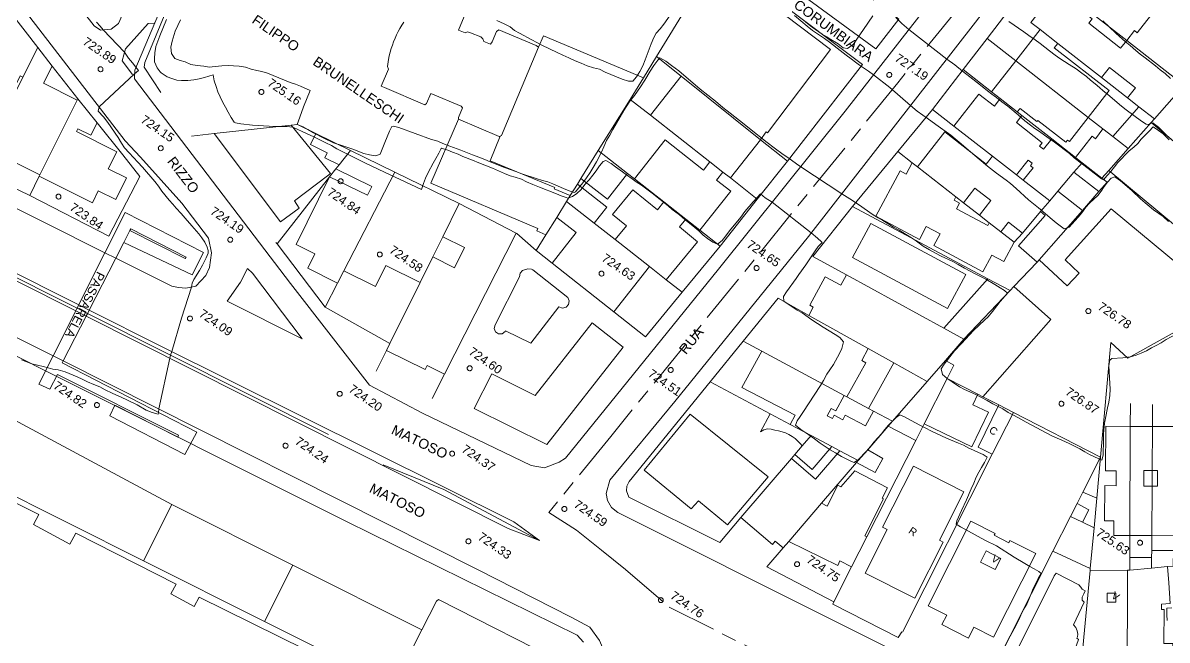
# Model space of a CAD drawing. Header units: metres. Extents: x 322294 to 7190115, y 7390841 to 10157759.
# Drawn here: x 322572.3 to 322803, y 7392928.3 to 7393052.7 of the extents above; entities that cross this region are included whole.
import ezdxf
from ezdxf.enums import TextEntityAlignment as Align

# ---------------------------------------------------------------- set-up
doc = ezdxf.new("R2010")
doc.units = ezdxf.units.M
doc.linetypes.add('T09', pattern=[17, 10, -2, 3, -2])
doc.layers.get('0').update_dxf_attribs({"lineweight": 18})
for name, color, linetype, lineweight in [('100_SIST_VIARIO_MEIO_FIO', 1, 'Continuous', 18), ('106_PRACAS_PARQUES_TOP', 7, 'Continuous', 18), ('108_SEP_FIS_CANT_CENT_ILHA', 7, 'Continuous', 18), ('118_PASSARELA', 9, 'Continuous', 18), ('120_PASSARELA_TOP', 7, 'Continuous', 18), ('144_P_DUPLA_ASF_TOP', 7, 'Continuous', 18), ('160_P_SIMP_ASF_TOP', 7, 'Continuous', 18), ('164_P_SIMP_CONC_TOP', 7, 'Continuous', 18), ('199_SEGMENTO_DE_VIA', 7, 'Continuous', 18), ('206_MURO_E_MURO_ARRIMO', 7, 'Continuous', 18), ('214_PROJ_BEIRAL_EDIF', 10, 'Continuous', 18), ('216_EDIF_NOTAVEL', 2, 'Continuous', 18), ('228_CONST_FUND_RUINA_E_TOP', 10, 'Continuous', 18), ('508_LM_SETOR_FISCAL', 136, 'T09', 18), ('600_CURVA_MESTRA', 14, 'Continuous', 18), ('604_CURVA_INTERM', 7, 'Continuous', 18), ('606_PTO_COTADO', 7, 'Continuous', 18), ('608_PTO_COTADO_INTERVIA', 1, 'Continuous', 18), ('626_SEGM_CURVA_INTERM', 7, 'Continuous', 18)]:
    doc.layers.add(name, color=color, linetype=linetype, lineweight=lineweight)
doc.styles.add('Style-Arial', font='arial.ttf', dxfattribs={"height": 1.75})

# ---------------------------------------------------------------- blocks, each defined once
blk = doc.blocks.new('SP09')
at = {"color": 0, "linetype": 'Continuous'}
blk.add_lwpolyline([(-0.03, -0.51), (-0.14, -0.49), (-0.24, -0.46), (-0.31, -0.42), (-0.35, -0.39), (-0.42, -0.31), (-0.47, -0.24), (-0.51, -0.15), (-0.52, -0.09), (-0.52, 0.03), (-0.51, 0.11), (-0.48, 0.2), (-0.44, 0.27), (-0.4, 0.33), (-0.32, 0.39), (-0.23, 0.44), (-0.15, 0.48), (-0.1, 0.48), (-0.03, 0.48), (0.08, 0.48), (0.19, 0.44), (0.27, 0.4), (0.35, 0.32), (0.41, 0.23), (0.46, 0.11), (0.48, 0.03), (0.48, -0.03), (0.47, -0.08), (0.44, -0.21), (0.38, -0.3), (0.31, -0.38), (0.23, -0.44), (0.1, -0.49), (0.02, -0.51)], close=True, dxfattribs=at)
blk = doc.blocks.new('SP10')
at = {"color": 0, "linetype": 'Continuous'}
blk.add_lwpolyline([(-0.03, -0.51), (-0.14, -0.49), (-0.24, -0.46), (-0.31, -0.42), (-0.35, -0.39), (-0.42, -0.31), (-0.47, -0.24), (-0.51, -0.15), (-0.52, -0.09), (-0.52, 0.03), (-0.51, 0.11), (-0.48, 0.2), (-0.44, 0.27), (-0.4, 0.33), (-0.32, 0.39), (-0.23, 0.44), (-0.15, 0.48), (-0.1, 0.48), (-0.03, 0.48), (0.08, 0.48), (0.19, 0.44), (0.27, 0.4), (0.35, 0.32), (0.41, 0.23), (0.46, 0.11), (0.48, 0.03), (0.48, -0.03), (0.47, -0.08), (0.44, -0.21), (0.38, -0.3), (0.31, -0.38), (0.23, -0.44), (0.1, -0.49), (0.02, -0.51)], close=True, dxfattribs=at)

msp = doc.modelspace()

# ---------------------------------------------------------------- linework, layer by layer
at = {"layer": '100_SIST_VIARIO_MEIO_FIO'}
for points in [[(322444.732, 7393137.429), (322488.683, 7393142.655), (322526.914, 7393147.014), (322528.862, 7393145.986), (322529.706, 7393144.799), (322540.859, 7393100.747), (322542.134, 7393097.223), (322543.729, 7393093.831), (322545.632, 7393090.601), (322551.916, 7393082.1), (322592.913, 7393028.948), (322595.951, 7393025.632), (322604.291, 7393016.401), (322609.68, 7393009.281), (322610.278, 7393006.357), (322609.874, 7393003.402), (322609.182, 7393001.766), (322607.138, 7392999.618), (322605.1, 7392999.222), (322603.614, 7392999.362), (322602.294, 7392999.604), (322590.992, 7393005.273)], [(322578.362, 7392985.6), (322527.036, 7393011.36), (322513.554, 7393018.096), (322488.185, 7393028.06), (322477.515, 7393032.42), (322465.707, 7393038.273), (322463.915, 7393038.865), (322460.759, 7393038.746), (322457.928, 7393037.471), (322456.908, 7393036.142), (322418.437, 7392959.415), (322416.972, 7392957.838), (322415.356, 7392958.084), (322352.06, 7392989.325), (322342.895, 7392992.17), (322340.116, 7392992.304), (322317.311, 7392989.373)], [(322663.962, 7392942.514), (322580.388, 7392984.58)]]:
    msp.add_lwpolyline(points, dxfattribs=at)
at = {"layer": '100_SIST_VIARIO_MEIO_FIO', "flags": 128}
for points in [[(322588.785, 7393006.381), (322528.303, 7393036.718), (322419.543, 7393091.369), (322418.1, 7393093.935), (322418.234, 7393096.119), (322428.36, 7393115.828), (322437.863, 7393133.696), (322440.388, 7393135.794), (322444.559, 7393137.398), (322444.732, 7393137.429)], [(322811.38, 7393128.897), (322738.093, 7393034.928), (322712.517, 7393003.065), (322681.643, 7392964.956), (322680.402, 7392964.113), (322677.421, 7392963.028), (322674.731, 7392963.442), (322652.853, 7392974.023), (322642.165, 7392979.666), (322626.231, 7393000.2), (322594.755, 7393041.406), (322594.814, 7393043.156), (322622.398, 7393108.418)], [(322812.69, 7393115.479), (322764.361, 7393052.88), (322730.68, 7393009.67), (322703.723, 7392976.409), (322690.615, 7392960.542), (322689.878, 7392957.84), (322690.121, 7392956.422), (322690.951, 7392954.988), (322692.216, 7392954.014), (322778.951, 7392910.579), (322788.282, 7392905.856), (322790.364, 7392905.726), (322894.191, 7392939.068)], [(322559.625, 7393086.752), (322586.633, 7393052.106), (322587.884, 7393051.285), (322590.086, 7393051.448), (322591.516, 7393052.627), (322601.081, 7393074.328)], [(322553.409, 7392779.142), (322606.394, 7392775.667), (322642.778, 7392772.991), (322644.985, 7392773.457), (322647.79, 7392774.97), (322649.267, 7392776.358), (322650.184, 7392777.888), (322651.06, 7392781.616), (322654.155, 7392825.307), (322655.253, 7392840.756), (322657.158, 7392852.452), (322659.966, 7392861.48), (322664.633, 7392872.759), (322681.896, 7392907.527), (322689.672, 7392923.238), (322689.731, 7392925.366), (322688.549, 7392928.171), (322686.578, 7392930.892), (322682.806, 7392932.866), (322663.962, 7392942.514)]]:
    msp.add_lwpolyline(points, dxfattribs=at)
at = {"layer": '108_SEP_FIS_CANT_CENT_ILHA'}
for points in [[(322583.518, 7392995.88), (322423.893, 7393076.079), (322387.474, 7393094.371)], [(322386.784, 7393093.338), (322390.916, 7393091.263), (322582.904, 7392994.656)], [(322387.034, 7393093.712), (322412, 7393081.15), (322583.178, 7392995.202)], [(322676.455, 7392948.324), (322671.225, 7392952.133), (322600.085, 7392987.556), (322585.634, 7392994.817)], [(322644.894, 7392963.585), (322657.131, 7392958.608), (322676.455, 7392948.324)]]:
    msp.add_lwpolyline(points, dxfattribs=at)
at = {"layer": '108_SEP_FIS_CANT_CENT_ILHA', "flags": 128}
for points in [[(322598.744, 7393052.636), (322597.521, 7393052.577), (322592.961, 7393047.513), (322592.297, 7393045.084), (322594.36, 7393042.295)], [(322585.009, 7392993.597), (322670.086, 7392950.787), (322676.455, 7392948.324)], [(322585.288, 7392994.142), (322633.897, 7392969.736)]]:
    msp.add_lwpolyline(points, dxfattribs=at)
msp.add_lwpolyline([(322617.583, 7393003.225), (322616.114, 7393000.415), (322613.477, 7392996.586), (322628.579, 7392989.004), (322618.577, 7393002.257)], close=True, dxfattribs=at)
at = {"layer": '118_PASSARELA'}
msp.add_lwpolyline([(322592.624, 7393008.457), (322590.992, 7393005.273), (322590.927, 7393005.145), (322585.634, 7392994.817), (322585.592, 7392994.735), (322585.288, 7392994.142), (322585.258, 7392994.083), (322585.032, 7392993.642), (322585.009, 7392993.597), (322580.388, 7392984.58), (322580.166, 7392984.146), (322607.34, 7392970.188), (322604.922, 7392965.712), (322589.812, 7392973.5), (322590.815, 7392975.646), (322603.474, 7392969.201), (322603.618, 7392969.563), (322579.208, 7392981.852), (322577.704, 7392978.872), (322575.497, 7392979.887), (322578.362, 7392985.6), (322582.904, 7392994.656), (322582.925, 7392994.698), (322583.149, 7392995.145), (322583.178, 7392995.202), (322583.471, 7392995.786), (322583.518, 7392995.88), (322588.722, 7393006.256), (322588.785, 7393006.381), (322592.857, 7393014.499), (322608.673, 7393006.449), (322606.425, 7393001.918)], close=True, dxfattribs=at)
at = {"layer": '118_PASSARELA', "flags": 128}
msp.add_lwpolyline([(322593.838, 7393010.827), (322594.011, 7393011.165), (322605.16, 7393005.492), (322604.964, 7393005.205)], close=True, dxfattribs=at)
msp.add_lwpolyline([(322593.838, 7393010.827), (322592.624, 7393008.457)], dxfattribs=at)
at = {"layer": '199_SEGMENTO_DE_VIA'}
for points in [[(322590.992, 7393005.273), (322588.785, 7393006.381)], [(322583.178, 7392995.202), (322585.288, 7392994.142)], [(322585.634, 7392994.817), (322583.518, 7392995.88)], [(322582.904, 7392994.656), (322585.009, 7392993.597)], [(322580.388, 7392984.58), (322578.362, 7392985.6)]]:
    msp.add_lwpolyline(points, dxfattribs=at)
at = {"layer": '206_MURO_E_MURO_ARRIMO'}
for p, q in [((322596.854, 7393044.761), (322602.416, 7393058.194)), ((322723.591, 7393057.874), (322741.529, 7393044.331)), ((322771.553, 7393055.888), (322766.686, 7393049.57)), ((322766.686, 7393049.57), (322761.857, 7393043.301)), ((322583.33, 7393037.378), (322578.165, 7393044.025)), ((322596.711, 7393043.817), (322596.854, 7393044.761)), ((322600.045, 7393038.699), (322596.711, 7393043.817)), ((322741.529, 7393044.331), (322729.664, 7393028.972)), ((322761.857, 7393043.301), (322755.672, 7393035.273)), ((322755.672, 7393035.273), (322748.693, 7393026.792)), ((322592.389, 7393026.115), (322587.222, 7393032.54)), ((322729.664, 7393028.972), (322726.406, 7393024.85)), ((322595.852, 7393021.777), (322592.389, 7393026.115)), ((322748.693, 7393026.792), (322739.577, 7393015.712)), ((322566.34, 7393021.474), (322573.628, 7393017.911)), ((322589.588, 7393009.721), (322595.852, 7393021.777)), ((322573.628, 7393017.911), (322589.588, 7393009.721)), ((322720.355, 7393017.192), (322712.869, 7393007.72)), ((322739.577, 7393015.712), (322731.564, 7393005.627)), ((322623.261, 7393008.453), (322623.5, 7393008.139)), ((322623.5, 7393008.139), (322633.21, 7392995.398)), ((322712.869, 7393007.72), (322705.203, 7392998.431)), ((322544.084, 7392999.019), (322576.573, 7392982.678)), ((322717.489, 7392988.538), (322710.825, 7392980.331)), ((322576.573, 7392982.678), (322637.626, 7392952.127)), ((322710.825, 7392980.331), (322694.509, 7392960.236)), ((322694.509, 7392960.236), (322694.031, 7392959.319)), ((322694.031, 7392959.319), (322693.982, 7392958.374)), ((322693.982, 7392958.374), (322694.421, 7392957.115)), ((322694.421, 7392957.115), (322712.769, 7392947.976)), ((322637.626, 7392952.127), (322684.04, 7392929.257)), ((322722.289, 7392943.031), (322735.8, 7392936.012)), ((322735.8, 7392936.012), (322735.586, 7392935.505)), ((322735.586, 7392935.505), (322748.758, 7392928.798)), ((322684.04, 7392929.257), (322685.297, 7392927.84)), ((322748.758, 7392928.798), (322749.465, 7392929.965))]:
    msp.add_line(p, q, dxfattribs=at)
at = {"layer": '206_MURO_E_MURO_ARRIMO', "flags": 128}
for points in [[(322772.451, 7393045.073), (322766.686, 7393049.57)], [(322761.857, 7393043.301), (322767.575, 7393038.823)], [(322794.991, 7393037.603), (322789.767, 7393041.679)], [(322698.785, 7393034.083), (322710.782, 7393024.689)], [(322755.672, 7393035.273), (322759.984, 7393031.909)], [(322773.699, 7393034.028), (322779.706, 7393029.324)], [(322631.356, 7393030.412), (322627.633, 7393032.233), (322626.335, 7393032.09)], [(322790.052, 7393031.342), (322787.08, 7393033.66)], [(322610.829, 7393030.386), (322606.228, 7393029.88)], [(322748.693, 7393026.792), (322751.59, 7393024.532)], [(322635.393, 7393023.301), (322634.116, 7393021.673)], [(322660.25, 7393016.279), (322647.256, 7393022.635)], [(322713.39, 7393022.647), (322714.914, 7393021.453)], [(322573.628, 7393017.911), (322575.564, 7393021.796)], [(322634.116, 7393021.673), (322623.5, 7393008.139)], [(322695.579, 7393021.258), (322694.175, 7393022.358)], [(322766.813, 7393001.139), (322739.577, 7393015.712)], [(322761.943, 7393016.455), (322765.142, 7393013.96)], [(322691.675, 7393009.024), (322687.44, 7393012.341)], [(322656.933, 7393009.597), (322654.916, 7393005.534)], [(322671.71, 7393010.331), (322671.851, 7393010.258), (322675.731, 7393006.804)], [(322712.869, 7393007.72), (322708.793, 7393010.911)], [(322772.15, 7393008.493), (322773.835, 7393010.352)], [(322691.424, 7392994.44), (322678.96, 7393004.26)], [(322738.325, 7393001.918), (322731.564, 7393005.627)], [(322772.095, 7392999.54), (322776.781, 7393004.477)], [(322809.283, 7392993.022), (322795.065, 7392985.103), (322791.666, 7392988.254), (322789.571, 7392965.169)], [(322645.564, 7392986.694), (322643.487, 7392982.509)], [(322654.782, 7392976.982), (322657.279, 7392981.903)], [(322722.954, 7392973.896), (322710.825, 7392980.331)], [(322738.404, 7392977.323), (322742.753, 7392974.991)], [(322765.857, 7392977.331), (322769.084, 7392975.679)], [(322771.993, 7392974.191), (322789.571, 7392965.169)], [(322795.563, 7392971.356), (322795.583, 7392975.989)], [(322800.028, 7392975.753), (322800.005, 7392971.333)], [(322742.437, 7392949.088), (322752.311, 7392968.542)], [(322727.91, 7392965.675), (322727.24, 7392964.891)], [(322749.623, 7392929.88), (322767.723, 7392965.732)], [(322799.959, 7392962.486), (322799.942, 7392959.317)], [(322786.002, 7392958.115), (322784.844, 7392955.826)], [(322788.249, 7392950.87), (322788.802, 7392956.852)], [(322717.042, 7392952.971), (322712.769, 7392947.976)], [(322795.452, 7392944.913), (322795.471, 7392949.364)], [(322799.89, 7392949.341), (322799.874, 7392946.325)], [(322725.571, 7392946.849), (322722.289, 7392943.031)], [(322779.961, 7392946.175), (322767.031, 7392920.62)], [(322735.8, 7392936.012), (322739.352, 7392943.011)], [(322787.453, 7392942.267), (322787.494, 7392942.711)]]:
    msp.add_lwpolyline(points, dxfattribs=at)
at = {"layer": '214_PROJ_BEIRAL_EDIF', "flags": 128}
for points in [[(322715.089, 7393064.38), (322718.968, 7393061.364), (322723.591, 7393057.874), (322722.719, 7393056.719), (322735.082, 7393047.385), (322722.373, 7393030.551), (322722.111, 7393030.749), (322721.011, 7393029.168), (322705.016, 7393041.969), (322700.036, 7393045.954), (322706.675, 7393056.776), (322709.122, 7393060.765), (322712.55, 7393066.354)], [(322782.54, 7393058.787), (322794.841, 7393049.191), (322796.378, 7393051.162), (322796.971, 7393050.709), (322799.612, 7393054.168), (322792.329, 7393059.73), (322793.048, 7393060.671), (322787.32, 7393065.046)], [(322748.894, 7393053.501), (322735.66, 7393063.736), (322730.707, 7393057.406), (322744.239, 7393047.499)], [(322554.702, 7393033.63), (322558.701, 7393041.628), (322567.052, 7393058.325), (322575.247, 7393047.779), (322572.245, 7393041.751), (322571.693, 7393042.026), (322564.387, 7393027.368), (322559.368, 7393029.87), (322557.369, 7393025.86), (322552.103, 7393028.434)], [(322794.991, 7393037.603), (322797.294, 7393035.807), (322800.409, 7393033.377), (322806.395, 7393040.178), (322803.545, 7393042.401), (322794.841, 7393049.191), (322793.613, 7393047.618), (322787.172, 7393052.643), (322787.854, 7393053.517), (322780.521, 7393059.238), (322775.504, 7393052.806), (322777.356, 7393051.361), (322780.92, 7393048.58), (322789.767, 7393041.679), (322791.352, 7393043.711), (322796.577, 7393039.636)], [(322777.356, 7393051.361), (322780.92, 7393048.58), (322780.227, 7393047.691), (322791.292, 7393039.059), (322787.08, 7393033.66), (322772.451, 7393045.073)], [(322697.377, 7393041.619), (322677.237, 7393050.125), (322676.227, 7393047.797), (322668.749, 7393030.028), (322668.497, 7393029.911), (322666.492, 7393024.873), (322679.503, 7393019.552), (322679.382, 7393019.265), (322682.637, 7393017.89), (322684.085, 7393020.215), (322684.787, 7393021.343), (322688.29, 7393026.966), (322694.71, 7393037.274)], [(322583.223, 7393037.162), (322575.705, 7393022.078), (322568.444, 7393025.697), (322566.34, 7393021.474), (322562.968, 7393023.122), (322572.245, 7393041.751), (322575.247, 7393047.779), (322578.165, 7393044.025), (322576.431, 7393040.547)], [(322697.377, 7393041.619), (322700.036, 7393045.954), (322705.016, 7393041.969), (322698.785, 7393034.083), (322694.71, 7393037.274)], [(322772.451, 7393045.073), (322787.08, 7393033.66), (322783.29, 7393028.802), (322782.918, 7393029.092), (322782.58, 7393028.659), (322776.924, 7393033.071), (322776.731, 7393032.824), (322773.33, 7393035.477), (322772.768, 7393034.757), (322769.319, 7393037.458), (322767.575, 7393038.823)], [(322808.478, 7393042.568), (322821.136, 7393032.033), (322819.477, 7393030.04), (322813.999, 7393034.599), (322814.321, 7393034.986), (322810.495, 7393038.17), (322805.702, 7393032.411), (322806.666, 7393031.61), (322810.554, 7393036.281), (322814.602, 7393032.912), (322812.823, 7393030.774), (322820.833, 7393024.108), (322816.39, 7393018.77), (322813.223, 7393021.405), (322809.467, 7393024.531), (322810.656, 7393025.96), (322809.316, 7393027.075), (322808.127, 7393025.646), (322799.745, 7393032.623), (322800.409, 7393033.377), (322806.395, 7393040.178), (322808.089, 7393042.102)], [(322575.564, 7393021.796), (322575.705, 7393022.078), (322583.223, 7393037.162), (322583.33, 7393037.378), (322587.222, 7393032.54), (322585.983, 7393030.056), (322583.337, 7393031.375), (322583.053, 7393030.804), (322591.187, 7393026.75), (322589.477, 7393023.321), (322593.142, 7393021.495), (322590.97, 7393017.138), (322587.473, 7393018.881), (322586.268, 7393016.461)], [(322785.827, 7393024.53), (322784.197, 7393022.603), (322780.943, 7393018.757), (322779.314, 7393016.83), (322773.983, 7393020.988), (322775.947, 7393023.506), (322775.424, 7393023.915), (322775.806, 7393024.405), (322774.951, 7393025.071), (322772.605, 7393022.064), (322767.747, 7393025.853), (322759.984, 7393031.909), (322765.034, 7393038.381), (322768.145, 7393035.954), (322769.319, 7393037.458), (322772.768, 7393034.757), (322773.699, 7393034.028), (322772.604, 7393032.624), (322777.806, 7393028.566), (322777.269, 7393027.877), (322778.082, 7393027.242), (322779.706, 7393029.324), (322784.515, 7393025.557)], [(322800.409, 7393033.377), (322797.294, 7393035.807), (322792.015, 7393029.81), (322795.13, 7393027.38), (322799.745, 7393032.623)], [(322626.335, 7393032.09), (322610.829, 7393030.386), (322624.195, 7393012.613), (322627.985, 7393015.351), (322626.996, 7393016.806), (322633.666, 7393021.893), (322634.295, 7393022.373)], [(322660.081, 7393033.298), (322668.273, 7393029.807), (322668.497, 7393029.911), (322666.492, 7393024.873), (322679.503, 7393019.552), (322679.382, 7393019.265), (322682.637, 7393017.89), (322681.888, 7393016.688), (322679.898, 7393013.493), (322677.719, 7393009.994), (322675.901, 7393010.762), (322676.114, 7393011.265), (322654.535, 7393020.379)], [(322804.707, 7393011.796), (322807.742, 7393015.443), (322813.564, 7393010.597), (322815.737, 7393013.134), (322810.185, 7393017.755), (322813.223, 7393021.405), (322809.467, 7393024.531), (322808.127, 7393025.646), (322799.745, 7393032.623), (322795.13, 7393027.38), (322791.262, 7393022.986)], [(322636.012, 7393024.09), (322638.305, 7393027.013), (322631.356, 7393030.412), (322630.269, 7393028.189), (322633.631, 7393026.545), (322633.122, 7393025.503)], [(322779.314, 7393016.83), (322773.983, 7393020.988), (322772.605, 7393022.064), (322767.747, 7393025.853), (322766.502, 7393024.258), (322758.147, 7393030.776), (322752.638, 7393023.715), (322760.408, 7393017.652), (322761.943, 7393016.455), (322764.23, 7393019.387), (322767.429, 7393016.892), (322765.142, 7393013.96), (322767.107, 7393012.427), (322769.472, 7393010.582), (322771.011, 7393012.555), (322773.835, 7393010.352), (322777.478, 7393014.659)], [(322784.515, 7393025.557), (322785.827, 7393024.53), (322789.849, 7393021.381), (322791.262, 7393022.986), (322795.13, 7393027.38), (322792.015, 7393029.81), (322790.052, 7393031.342), (322788.515, 7393029.372), (322787.878, 7393029.868)], [(322708.793, 7393010.911), (322705.938, 7393013.146), (322701.521, 7393016.606), (322695.579, 7393021.258), (322701.8, 7393029.131), (322709.49, 7393023.054), (322710.782, 7393024.689), (322713.39, 7393022.647), (322712.113, 7393021.031), (322714.991, 7393018.756)], [(322714.914, 7393021.453), (322721.011, 7393029.168), (322726.406, 7393024.85), (322720.355, 7393017.192)], [(322634.116, 7393021.673), (322627.339, 7393008.02), (322631.124, 7393006.142), (322629.684, 7393003.241), (322635.711, 7393000.248), (322637, 7393002.747), (322647.256, 7393022.635), (322638.305, 7393027.013), (322636.012, 7393024.09), (322635.393, 7393023.301), (322642.616, 7393019.715), (322641.741, 7393017.953)], [(322688.29, 7393026.966), (322694.175, 7393022.358), (322690.114, 7393017.171), (322684.787, 7393021.343)], [(322751.59, 7393024.532), (322752.638, 7393023.715), (322760.408, 7393017.652), (322760.034, 7393016.952), (322761.105, 7393016.379), (322760.498, 7393015.245), (322766.808, 7393011.868), (322767.107, 7393012.427), (322769.472, 7393010.582), (322772.15, 7393008.493), (322770.072, 7393004.609), (322767.65, 7393005.904), (322765.857, 7393002.554), (322755.95, 7393007.854), (322757.2, 7393010.19), (322754.428, 7393011.673), (322753.022, 7393009.046), (322744.256, 7393013.737), (322749.152, 7393022.887), (322750.363, 7393022.239)], [(322777.207, 7393004.926), (322785.9, 7393014.89), (322789.214, 7393018.69), (322790.867, 7393020.584), (322789.849, 7393021.381), (322791.262, 7393022.986), (322804.707, 7393011.796), (322810.478, 7393006.994), (322810.372, 7393006.871), (322808.779, 7393002.34), (322808.767, 7393001.986), (322805.891, 7393003.457), (322791.736, 7393015.235), (322782.434, 7393004.924), (322785.232, 7393002.229), (322782.801, 7392999.702)], [(322785.827, 7393024.53), (322789.849, 7393021.381), (322790.867, 7393020.584), (322789.214, 7393018.69), (322784.197, 7393022.603)], [(322687.44, 7393012.341), (322681.888, 7393016.688), (322682.637, 7393017.89), (322684.085, 7393020.215), (322689.987, 7393015.594)], [(322701.521, 7393016.606), (322705.938, 7393013.146), (322704.668, 7393011.607), (322708.318, 7393008.596), (322702, 7393000.939), (322698.598, 7393003.603), (322691.675, 7393009.024), (322693.951, 7393011.782), (322691.133, 7393014.107), (322695.242, 7393019.086), (322700.194, 7393014.999)], [(322777.478, 7393014.659), (322779.314, 7393016.83), (322780.943, 7393018.757), (322785.9, 7393014.89), (322777.207, 7393004.926), (322776.781, 7393004.477), (322773.042, 7393007.738), (322778.376, 7393013.89)], [(322657.279, 7392981.903), (322671.71, 7393010.331), (322660.25, 7393016.279), (322656.933, 7393009.597), (322661.305, 7393007.426), (322659.288, 7393003.363), (322654.916, 7393005.534), (322652.347, 7393000.359), (322646.233, 7392988.042), (322645.564, 7392986.694), (322653.359, 7392982.825), (322653.767, 7392983.647)], [(322678.96, 7393004.26), (322675.731, 7393006.804), (322677.719, 7393009.994), (322679.898, 7393013.493), (322683.798, 7393010.439)], [(322762.381, 7393002.008), (322758.707, 7392995.141), (322739.558, 7393005.387), (322743.232, 7393012.253)], [(322635.711, 7393000.248), (322637, 7393002.747), (322643.378, 7392999.582), (322645.46, 7393003.777), (322652.347, 7393000.359), (322646.233, 7392988.042), (322633.21, 7392995.398)], [(322675.08, 7393002.933), (322674.842, 7393003.042), (322674.105, 7393003.142), (322673.395, 7393002.919), (322673.027, 7393002.782), (322672.519, 7393002.246), (322672.4, 7393001.518), (322667.492, 7392991.817), (322667.305, 7392991.104), (322667.57, 7392990.415), (322668.186, 7392990.009), (322668.923, 7392990.039), (322669.505, 7392990.492), (322669.584, 7392990.627), (322674.67, 7392988.17), (322680.361, 7392995.437), (322681.066, 7392995.209), (322681.783, 7392995.391), (322682.294, 7392995.926), (322682.443, 7392996.65), (322682.153, 7392997.381)], [(322705.203, 7392998.431), (322702, 7393000.939), (322698.598, 7393003.603), (322691.424, 7392994.44), (322697.779, 7392989.434)], [(322738.325, 7393001.918), (322757.942, 7392991.158), (322762.01, 7392988.926), (322758.295, 7392984.663), (322754.612, 7392980.435), (322747.88, 7392984.188), (322742.731, 7392987.058), (322730.728, 7392993.75), (322731.613, 7392995.404), (322730.923, 7392995.773), (322734.004, 7393001.53), (322737.202, 7392999.819)], [(322762.01, 7392988.926), (322771.323, 7392998.726), (322766.813, 7393001.139), (322757.942, 7392991.158)], [(322758.644, 7392981.02), (322764.849, 7392977.846), (322765.857, 7392977.331), (322779.57, 7392992.88), (322772.095, 7392999.54), (322771.323, 7392998.726), (322762.01, 7392988.926), (322758.295, 7392984.663), (322760, 7392983.69)], [(322721.291, 7392986.499), (322737.865, 7392977.612), (322738.404, 7392977.323), (322742.241, 7392984.207), (322741.403, 7392984.674), (322742.731, 7392987.058), (322730.728, 7392993.75), (322724.527, 7392997.207), (322717.489, 7392988.538)], [(322687.032, 7392992.214), (322675.574, 7392977.583), (322666.837, 7392981.954), (322663.277, 7392974.963), (322677.892, 7392967.69), (322693.271, 7392987.329)], [(322747.603, 7392972.39), (322743.793, 7392974.434), (322742.187, 7392971.439), (322738.095, 7392973.634), (322737.601, 7392972.714), (322735.875, 7392973.639), (322735.502, 7392972.944), (322734.437, 7392973.515), (322735.232, 7392974.997), (322736.188, 7392974.484), (322737.865, 7392977.612), (322721.291, 7392986.499), (322717.222, 7392979.201), (322728.009, 7392973.634), (322726.976, 7392971.762), (322731.2, 7392969.52), (322735.402, 7392967.291), (322736.977, 7392966.455), (322740.719, 7392964.469), (322742.607, 7392966.641), (322746.735, 7392971.39)], [(322743.793, 7392974.434), (322747.603, 7392972.39), (322754.612, 7392980.435), (322747.88, 7392984.188), (322742.753, 7392974.991)], [(322758.644, 7392981.02), (322754.006, 7392971.881), (322752.311, 7392968.542), (322746.735, 7392971.39), (322747.603, 7392972.39), (322754.612, 7392980.435), (322758.295, 7392984.663), (322760, 7392983.69)], [(322754.006, 7392971.881), (322758.644, 7392981.02), (322764.849, 7392977.846), (322763.822, 7392975.714), (322766.944, 7392974.205), (322763.6, 7392967.258)], [(322706.813, 7392973.839), (322722.546, 7392961.159), (322714.364, 7392951.537), (322708.492, 7392956.374), (322707.024, 7392954.722), (322697.566, 7392962.52)], [(322729.394, 7392967.409), (322731.2, 7392969.52), (322726.976, 7392971.762), (322722.954, 7392973.896), (322721.023, 7392970.24), (322721.653, 7392970.641), (322722.373, 7392970.842), (322723.12, 7392970.826), (322723.862, 7392970.577), (322724.603, 7392970.463), (322725.33, 7392970.28), (322726.036, 7392970.029), (322726.715, 7392969.712), (322727.361, 7392969.332), (322727.969, 7392968.892), (322728.531, 7392968.397), (322729.044, 7392967.851)], [(322735.402, 7392967.291), (322731.2, 7392969.52), (322729.394, 7392967.409), (322727.91, 7392965.675), (322731.437, 7392962.657)], [(322795.563, 7392971.356), (322795.471, 7392949.364), (322792.212, 7392949.381), (322792.228, 7392952.312), (322790.364, 7392952.322), (322790.401, 7392959.413), (322792.728, 7392959.401), (322792.743, 7392962.378), (322790.564, 7392962.389), (322790.611, 7392971.382)], [(322795.563, 7392971.356), (322795.471, 7392949.364), (322799.89, 7392949.341), (322799.942, 7392959.317), (322798.297, 7392959.319), (322798.301, 7392962.488), (322799.959, 7392962.486), (322800.005, 7392971.333)], [(322804.242, 7392949.319), (322804.269, 7392971.311), (322800.005, 7392971.333), (322799.959, 7392962.486), (322801.077, 7392962.485), (322801.073, 7392959.316), (322799.942, 7392959.317), (322799.89, 7392949.341)], [(322717.042, 7392952.971), (322727.24, 7392964.891), (322732.091, 7392960.74), (322736.977, 7392966.455), (322740.719, 7392964.469), (322740.359, 7392964.05), (322733.319, 7392955.861), (322726.689, 7392948.15), (322725.571, 7392946.849), (322723.976, 7392948.213), (322723.396, 7392947.535)], [(322742.607, 7392966.641), (322740.719, 7392964.469), (322740.359, 7392964.05), (322744.134, 7392962.063), (322745.686, 7392964.87)], [(322789.571, 7392965.169), (322788.802, 7392956.852), (322786.002, 7392958.115)], [(322742.437, 7392949.088), (322739.352, 7392943.011), (322736.984, 7392944.22), (322736.572, 7392943.275), (322726.689, 7392948.15), (322733.319, 7392955.861), (322734.444, 7392955.287), (322736.587, 7392959.489), (322737.183, 7392959.185), (322739.991, 7392962.374), (322746.625, 7392958.99), (322745.558, 7392956.898), (322745.809, 7392956.77), (322742.003, 7392949.309)], [(322784.844, 7392955.826), (322787.167, 7392954.554), (322785.924, 7392952.022), (322783.522, 7392953.213)], [(322776.486, 7392945.716), (322771.3, 7392948.334), (322771.081, 7392947.9), (322768.124, 7392949.393), (322768.325, 7392949.791), (322763.402, 7392952.276), (322754.782, 7392935.201), (322758.553, 7392933.297), (322757.586, 7392931.383), (322762.929, 7392928.686), (322764.031, 7392930.869), (322767.984, 7392928.874)], [(322788.249, 7392950.87), (322785.924, 7392952.022), (322783.522, 7392953.213), (322779.961, 7392946.175), (322787.494, 7392942.711)], [(322799.867, 7392944.89), (322799.874, 7392946.325), (322804.239, 7392946.302), (322804.235, 7392943.197), (322803.073, 7392943.09), (322799.856, 7392942.795)], [(322769.485, 7392944.74), (322768.342, 7392942.476), (322765.386, 7392943.968), (322766.529, 7392946.233)], [(322799.856, 7392942.795), (322795.442, 7392942.39), (322795.452, 7392944.913), (322799.867, 7392944.89)], [(322785.209, 7392939.392), (322785.602, 7392938.971), (322785.842, 7392938.522), (322786.461, 7392938.209), (322786.205, 7392937.578), (322785.871, 7392936.918), (322785.833, 7392936.35), (322786.288, 7392935.933), (322784.088, 7392931.368), (322784.545, 7392930.811), (322784.828, 7392930.142), (322784.956, 7392929.458), (322784.896, 7392928.933), (322784.807, 7392928.674), (322785.148, 7392928.374), (322781.943, 7392919.384), (322781.386, 7392919.461), (322774.11, 7392923.142), (322774.148, 7392923.706), (322772.191, 7392924.696), (322772.28, 7392925.278), (322780.207, 7392941.205), (322780.581, 7392941.738)], [(322785.752, 7392923.878), (322786.704, 7392923.756), (322786.857, 7392918.819), (322794.915, 7392918.779), (322794.995, 7392942.358), (322787.453, 7392942.267)], [(322794.887, 7392910.678), (322802.276, 7392912.321), (322802.298, 7392918.812), (322803.254, 7392918.809), (322803.27, 7392923.57), (322804.413, 7392923.566), (322804.138, 7392927.574), (322802.336, 7392927.58), (322802.359, 7392934.409), (322801.854, 7392934.411), (322801.858, 7392935.502), (322803.584, 7392935.64), (322803.3, 7392939.789), (322803.073, 7392943.09), (322799.856, 7392942.795), (322795.442, 7392942.39), (322794.995, 7392942.358), (322794.915, 7392918.779)], [(322792.665, 7392937.754), (322792.659, 7392935.938), (322790.903, 7392935.944), (322790.909, 7392937.76)]]:
    msp.add_lwpolyline(points, close=True, dxfattribs=at)
msp.add_lwpolyline([(322661.228, 7393054.01), (322660.075, 7393051.279), (322661.431, 7393050.698), (322661.897, 7393050.942), (322662.542, 7393050.748), (322664.591, 7393049.882), (322665.026, 7393049.494), (322665.197, 7393048.997), (322666.562, 7393048.42), (322666.92, 7393048.933), (322667.785, 7393050.982), (322668.217, 7393051.31), (322675.729, 7393048.138), (322676.227, 7393047.797), (322668.749, 7393030.028), (322668.497, 7393029.911), (322668.273, 7393029.807), (322660.081, 7393033.298), (322660.105, 7393033.641), (322660.928, 7393035.59), (322660.648, 7393035.926), (322654.538, 7393038.506), (322653.648, 7393036.436), (322653.341, 7393036.201), (322645.15, 7393039.661), (322644.519, 7393039.97), (322645.961, 7393043.384), (322645.773, 7393043.907), (322646.006, 7393045.371), (322646.15, 7393046.098), (322646.326, 7393046.818), (322646.53, 7393047.531), (322646.76, 7393048.235), (322647.016, 7393048.931), (322647.299, 7393049.616), (322647.608, 7393050.29), (322647.941, 7393050.952), (322648.3, 7393051.6), (322648.683, 7393052.235), (322649.09, 7393052.855)], dxfattribs=at)
at = {"layer": '216_EDIF_NOTAVEL', "flags": 128}
for points in [[(322596.6, 7392944.264), (322565.49, 7392959.864), (322564.908, 7392960.227), (322559.543, 7392976.447), (322540.658, 7392986.656), (322540.253, 7392987.232), (322539.349, 7392989.334), (322602.294, 7392955.618)], [(322602.294, 7392955.618), (322626.701, 7392943.379), (322621.007, 7392932.025), (322596.6, 7392944.264)], [(322652.73, 7392930.327), (322646.975, 7392919.033), (322646.325, 7392919.329), (322621.007, 7392932.025), (322626.701, 7392943.379)]]:
    msp.add_lwpolyline(points, close=True, dxfattribs=at)
for points in [[(322645.271, 7392918.469), (322607.83, 7392936.927), (322606.811, 7392935.042), (322602.112, 7392937.583), (322603.164, 7392939.528), (322582.912, 7392949.856), (322581.707, 7392947.628), (322574.401, 7392951.577), (322575.491, 7392953.594), (322553.418, 7392964.618)], [(322565.49, 7392959.864), (322596.6, 7392944.264), (322621.007, 7392932.025), (322646.325, 7392919.329), (322646.975, 7392919.033), (322652.73, 7392930.327)]]:
    msp.add_lwpolyline(points, dxfattribs=at)
at = {"layer": '216_EDIF_NOTAVEL'}
msp.add_lwpolyline([(322652.73, 7392930.327), (322655.671, 7392936.1), (322656.096, 7392936.481), (322683.04, 7392922.752)], dxfattribs=at)
at = {"layer": '228_CONST_FUND_RUINA_E_TOP', "flags": 128}
for points in [[(322771.993, 7392974.191), (322769.084, 7392975.679), (322764.877, 7392967.157), (322767.723, 7392965.732)], [(322762.011, 7392958.166), (322751.821, 7392963.311), (322745.616, 7392951.02), (322746.562, 7392950.542), (322742.114, 7392941.732), (322752.105, 7392936.688), (322757.824, 7392948.018), (322757.078, 7392948.395)]]:
    msp.add_lwpolyline(points, close=True, dxfattribs=at)
at = {"layer": '508_LM_SETOR_FISCAL'}
msp.add_lwpolyline([(322902.82, 7393239.404), (322874.714, 7393203.617), (322872.195, 7393200.319), (322853.993, 7393176.486), (322814.458, 7393124.718), (322811.767, 7393121.196), (322760.91, 7393055.706), (322748.702, 7393040.665), (322690.786, 7392969.313), (322678.289, 7392953.981), (322683.908, 7392950.407), (322688.948, 7392946.396), (322693.793, 7392942.511), (322702.547, 7392934.916), (322774.345, 7392899.02), (322829.064, 7392871.525), (322865.654, 7392853.004)], dxfattribs=at)
at = {"layer": '600_CURVA_MESTRA'}
for points, elevation in [([(322601.189, 7393053.429), (322599.845, 7393050.133), (322599.094, 7393047.976), (322598.862, 7393046.694), (322598.789, 7393045.525), (322598.798, 7393044.84), (322599.313, 7393043.639), (322599.936, 7393042.837), (322600.148, 7393042.629), (322601.341, 7393041.869), (322602.269, 7393041.478), (322603.276, 7393041.196), (322604.276, 7393041.085), (322605.535, 7393041.087), (322606.762, 7393041.214), (322607.781, 7393041.431), (322608.913, 7393041.739), (322610.632, 7393042.235), (322610.85, 7393041.058), (322611.202, 7393039.902), (322611.583, 7393038.787), (322612.018, 7393037.818), (322612.592, 7393036.66), (322613.083, 7393035.724), (322613.684, 7393034.724), (322614.269, 7393033.637), (322614.854, 7393032.695), (322615.16, 7393032.545), (322616.229, 7393032.341), (322618.55, 7393032.099), (322621.897, 7393031.891), (322622.928, 7393031.844), (322625.578, 7393031.83), (322626.593, 7393031.681), (322627.56, 7393031.313), (322628.726, 7393030.742), (322630.92, 7393029.755), (322633.336, 7393028.56), (322634.463, 7393027.968), (322635.56, 7393027.347), (322637.6, 7393026.301), (322638.646, 7393025.801), (322641.044, 7393024.563), (322644.003, 7393023.173), (322652.606, 7393019.126), (322653.038, 7393020.307), (322653.468, 7393021.414), (322654.01, 7393022.531), (322655.02, 7393024.445), (322655.497, 7393025.382), (322656.101, 7393026.423), (322656.627, 7393027.376), (322656.681, 7393027.434), (322657.941, 7393027.036), (322658.918, 7393026.643), (322660.016, 7393026.243), (322660.972, 7393025.794), (322662.936, 7393025.035), (322664.172, 7393024.521), (322665.725, 7393023.905), (322666.936, 7393023.403), (322669.38, 7393022.352), (322670.532, 7393021.898), (322671.533, 7393021.598), (322672.769, 7393021.186), (322673.813, 7393020.678), (322675.068, 7393020.112), (322676.402, 7393019.57), (322679.873, 7393018.238), (322680.795, 7393017.839), (322681.831, 7393017.485), (322682.142, 7393017.399), (322683.114, 7393017.706), (322683.982, 7393018.347), (322684.85, 7393019.123), (322685.583, 7393020.131), (322686.427, 7393021.086), (322687.216, 7393022.026), (322687.853, 7393022.906), (322688.523, 7393023.879), (322689.263, 7393024.752), (322689.836, 7393024.965), (322690.893, 7393024.382), (322691.789, 7393023.688), (322693.177, 7393022.678), (322693.982, 7393022.066), (322695.102, 7393021.288), (322695.912, 7393020.697), (322697.02, 7393020.018), (322698.047, 7393019.21), (322699.156, 7393018.389), (322702.358, 7393015.829), (322703.174, 7393015.115), (322704.637, 7393013.986), (322705.735, 7393013.106), (322706.76, 7393012.237), (322707.742, 7393011.45), (322708.533, 7393010.774), (322709.44, 7393009.945), (322710.33, 7393009.248), (322711.392, 7393008.521), (322712.334, 7393008.112), (322713.269, 7393008.823), (322713.997, 7393009.762), (322714.764, 7393010.799), (322717.001, 7393013.541), (322717.826, 7393014.663), (322719.548, 7393016.61), (322720.302, 7393017.52), (322720.983, 7393018.26), (322721.928, 7393017.469), (322723.362, 7393016.576), (322731.218, 7393010.361), (322732.468, 7393009.317), (322733.304, 7393008.564), (322733.4, 7393008.452), (322732.646, 7393007.601), (322731.995, 7393006.756), (322730.154, 7393003.953), (322728.747, 7393002.012), (322728.192, 7393001.148), (322726.263, 7392998.472), (322725.663, 7392997.517), (322725.67, 7392996.633), (322726.139, 7392996.301), (322728.404, 7392994.815), (322729.397, 7392994.238), (322731.357, 7392992.865), (322733.632, 7392991.347), (322736.065, 7392989.869), (322736.985, 7392989.263), (322737.705, 7392988.406), (322737.384, 7392987.032), (322736.893, 7392986.059), (322735.683, 7392983.831), (322734.949, 7392982.783), (322734.375, 7392981.91), (322733.679, 7392980.629), (322733.071, 7392979.61), (322729.543, 7392974.187), (322728.972, 7392973.347), (322728.371, 7392972.5), (322728.081, 7392971.621), (322729.099, 7392970.718), (322730.726, 7392969.641), (322731.913, 7392968.822), (322733.055, 7392967.995), (322735.061, 7392966.657), (322736.121, 7392966.002), (322737.307, 7392965.306), (322738.375, 7392964.768), (322739.317, 7392964.255), (322739.908, 7392964.044), (322740.747, 7392964.672), (322742.34, 7392966.379), (322743.157, 7392967.317), (322743.947, 7392968.271), (322745.372, 7392969.86), (322746.067, 7392970.747), (322746.809, 7392971.626), (322748.372, 7392973.12), (322749.095, 7392973.703), (322750.047, 7392973.28), (322752.144, 7392972.12), (322753.273, 7392971.551), (322754.213, 7392971.035), (322755.472, 7392970.384), (322756.512, 7392969.922), (322758.479, 7392968.962), (322760.913, 7392967.999), (322761.903, 7392967.561), (322762.992, 7392966.966), (322763.923, 7392966.541), (322764.961, 7392966.106), (322765.861, 7392965.666), (322766.714, 7392965.122), (322766.186, 7392964.082), (322765.554, 7392963.096), (322764.992, 7392962.106), (322764.493, 7392961.118), (322763.983, 7392959.923), (322763.444, 7392958.793), (322762.523, 7392956.571), (322761.513, 7392954.394), (322760.588, 7392952.299), (322760.457, 7392951.636), (322761.307, 7392951.08), (322763.65, 7392949.846), (322764.782, 7392949.203), (322766.351, 7392948.353), (322768.549, 7392947.244), (322772.159, 7392945), (322774.318, 7392943.739), (322775.288, 7392943.125), (322776.153, 7392942.611), (322777.106, 7392942.091), (322777.619, 7392941.708), (322776.972, 7392940.661), (322775.943, 7392938.656), (322775.49, 7392937.48), (322775.13, 7392936.419), (322774.673, 7392935.515), (322774.035, 7392934.427), (322773.48, 7392933.3), (322773.08, 7392932.372), (322772.175, 7392930.552), (322770.964, 7392928.329), (322770.429, 7392927.168)], 725), ([(322803.667, 7393041.524), (322802.572, 7393042.49), (322801.605, 7393043.285), (322800.658, 7393044.09), (322798.585, 7393045.667), (322797.567, 7393046.416), (322796.687, 7393047.12), (322795.506, 7393048.158), (322794.559, 7393048.955), (322793.394, 7393050.003), (322792.628, 7393050.656), (322790.045, 7393053.142)], 730)]:
    msp.add_lwpolyline(points, dxfattribs=dict(at, elevation=elevation))
at = {"layer": '604_CURVA_INTERM', "flags": 128}
for points, elevation in [([(322571.953, 7392984.772), (322574.089, 7392983.997), (322576.321, 7392983.432), (322577.33, 7392983.153), (322578.328, 7392982.908), (322579.372, 7392982.778), (322580.784, 7392982.372), (322583.235, 7392981.35), (322584.24, 7392980.88), (322585.28, 7392980.331), (322586.588, 7392979.775), (322587.802, 7392979.302), (322588.86, 7392978.721), (322590.271, 7392978.042), (322592.209, 7392977.192), (322593.234, 7392976.713), (322595.286, 7392975.682), (322597.147, 7392974.658), (322598.334, 7392974.126), (322599.51, 7392973.856), (322599.595, 7392974.107), (322599.68, 7392974.87), (322601.878, 7392985.109), (322602.058, 7392985.723), (322602.275, 7392986.466), (322604.235, 7392993.204), (322606.271, 7392999.449), (322606.414, 7393000.243), (322606.725, 7393000.951), (322607.841, 7393002.774), (322608.45, 7393003.848), (322609.209, 7393005.342), (322609.632, 7393006.312), (322609.637, 7393006.805), (322609.415, 7393007.465), (322608.964, 7393008.487), (322608.358, 7393009.376), (322607.721, 7393010.164), (322606.314, 7393011.782), (322604.995, 7393013.359), (322604.148, 7393014.267), (322603.194, 7393015.382), (322602.463, 7393016.182), (322601.759, 7393016.989), (322600.298, 7393018.772), (322599.614, 7393019.784), (322598.856, 7393020.734), (322596.375, 7393023.65), (322595.418, 7393024.625), (322593.703, 7393026.507), (322592.744, 7393027.518), (322592.177, 7393028.484), (322591.465, 7393029.583), (322589.378, 7393032.638), (322588.488, 7393033.748), (322587.41, 7393034.93), (322587.64, 7393035.784), (322594.768, 7393042.421), (322595.572, 7393043.119), (322595.034, 7393043.783), (322594.345, 7393044.683), (322593.581, 7393045.582), (322592.762, 7393046.787), (322588.459, 7393051.327), (322587.815, 7393052.067), (322587.125, 7393052.85)], 724), ([(322804.814, 7392989.984), (322802.785, 7392988.849), (322801.797, 7392988.185), (322800.763, 7392987.692), (322799.847, 7392987.202), (322798.831, 7392986.624), (322797.765, 7392986.104), (322796.75, 7392985.751), (322795.594, 7392985.372), (322794.063, 7392985.16), (322791.829, 7392985.064), (322791.418, 7392984.73), (322791.228, 7392983.63), (322791.269, 7392982.447), (322791.377, 7392981.131), (322791.471, 7392978.842), (322791.432, 7392977.562), (322791.255, 7392976.214), (322790.994, 7392975.105), (322790.556, 7392973.041), (322790.361, 7392971.979), (322790.185, 7392969.854), (322790.137, 7392968.664), (322790.083, 7392965.544), (322789.844, 7392964.557), (322788.315, 7392965.205), (322787.367, 7392965.66), (322786.408, 7392966.235), (322785.353, 7392966.843), (322783.353, 7392967.818), (322782.336, 7392968.291), (322779.717, 7392969.427), (322774.575, 7392972.223), (322772.989, 7392973.058), (322771.856, 7392973.703), (322770.916, 7392974.184), (322769.854, 7392974.875), (322767.828, 7392975.913), (322766.674, 7392976.578), (322765.422, 7392977.256), (322764.401, 7392977.769), (322762.123, 7392978.8), (322761.151, 7392979.332), (322759.624, 7392980.34), (322758.662, 7392981.009), (322757.672, 7392981.817), (322757.414, 7392982.962), (322758.044, 7392983.893), (322760.142, 7392986.605), (322761.553, 7392988.078), (322763.941, 7392990.718), (322766.153, 7392992.772), (322766.923, 7392993.419), (322767.807, 7392994.513), (322769.299, 7392996.517), (322770.771, 7392998.231), (322770.199, 7392998.74), (322769.327, 7392999.323), (322768.274, 7392999.974), (322766.438, 7393001.039), (322765.507, 7393001.508), (322764.384, 7393002.047), (322762.128, 7393003.29), (322760.85, 7393004.033), (322759.77, 7393004.584), (322757.431, 7393005.694), (322756.284, 7393006.277), (322755.056, 7393006.937), (322753.797, 7393007.708), (322752.422, 7393008.685), (322751.41, 7393009.371), (322749.724, 7393010.476), (322748.966, 7393010.919), (322747.795, 7393011.504), (322746.881, 7393012.115), (322745.691, 7393012.873), (322744.752, 7393013.384), (322743.737, 7393014.004), (322741.897, 7393015.314), (322740.933, 7393015.963), (322738.99, 7393017.223), (322737.389, 7393018.278), (322729.095, 7393023.718), (322728.257, 7393024.333), (322726.499, 7393025.595), (322725.559, 7393026.209), (322723.747, 7393027.514), (322722.37, 7393028.573), (322718.8, 7393031.415), (322717.672, 7393032.265), (322714.848, 7393034.514), (322713.42, 7393035.676), (322711.95, 7393036.911), (322708.809, 7393039.379), (322704.509, 7393043.084), (322703.033, 7393044.123), (322701.886, 7393044.996), (322700.707, 7393045.655), (322700.28, 7393045.177), (322699.498, 7393044.106), (322698.774, 7393043.011), (322697.676, 7393041.185), (322696.798, 7393039.834), (322695.555, 7393038.107), (322694.654, 7393036.935), (322693.443, 7393035.066), (322691.232, 7393031.236), (322690.584, 7393030.074), (322689.947, 7393028.977), (322689.417, 7393027.716), (322688.932, 7393026.67), (322687.902, 7393024.681), (322687.268, 7393023.563), (322686.655, 7393022.552), (322685.933, 7393021.493), (322685.162, 7393020.479), (322683.686, 7393018.675), (322683.412, 7393018.546), (322682.409, 7393018.86), (322681.302, 7393019.316), (322679.107, 7393020.29), (322678.138, 7393020.66), (322677.067, 7393020.929), (322675.743, 7393021.312), (322672.869, 7393022.274), (322671.661, 7393022.738), (322669.342, 7393023.585), (322666.507, 7393024.722), (322665.381, 7393025.201), (322664.2, 7393025.643), (322662.897, 7393026.107), (322660.578, 7393027.044), (322658.324, 7393027.859), (322656.937, 7393028.433), (322655.898, 7393028.839), (322654.662, 7393029.234), (322648.053, 7393031.625), (322646.989, 7393031.904), (322646.649, 7393031.817), (322646.157, 7393030.901), (322645.219, 7393028.619), (322644.844, 7393027.59), (322644.276, 7393026.272), (322643.412, 7393025.908), (322642.129, 7393026.104), (322641.025, 7393026.399), (322638.795, 7393027.276), (322636.559, 7393028.017), (322634.924, 7393028.54), (322632.91, 7393029.456), (322630.86, 7393030.535), (322629.7, 7393031.218), (322628.771, 7393031.735), (322627.597, 7393032.198), (322628.08, 7393033.724), (322628.834, 7393035.777), (322630.202, 7393039.119), (322628.272, 7393039.952), (322627.214, 7393040.352), (322626.128, 7393040.676), (322622.723, 7393042.131), (322621.606, 7393042.566), (322620.454, 7393042.905), (322619.403, 7393043.141), (322618.313, 7393043.415), (322617.131, 7393043.771), (322615.878, 7393044), (322614.716, 7393044.084), (322613.638, 7393044.131), (322612.366, 7393044.085), (322611.011, 7393043.907), (322609.841, 7393043.8), (322608.719, 7393043.982), (322607.406, 7393044.101), (322606.131, 7393044.353), (322604.993, 7393044.857), (322603.946, 7393045.161), (322602.931, 7393045.562), (322602.26, 7393046.544), (322602.119, 7393047.794), (322602.38, 7393049.021), (322602.991, 7393051.055), (322604.044, 7393053.368)], 726), ([(322702.772, 7393054.264), (322701.496, 7393052.449), (322700.739, 7393051.5), (322699.924, 7393050.639), (322699.453, 7393049.746), (322698.949, 7393048.473), (322698.147, 7393046.355), (322697.716, 7393045.289), (322697.262, 7393044.037), (322696.652, 7393042.928), (322695.997, 7393041.833), (322695.257, 7393040.988), (322694.389, 7393040.977), (322693.096, 7393041.404), (322689.677, 7393042.796), (322688.552, 7393043.357), (322687.313, 7393043.658), (322686.073, 7393044.082), (322684.824, 7393044.582), (322683.616, 7393045.097), (322682.369, 7393045.652), (322681.152, 7393046.222), (322679.962, 7393046.745), (322676.888, 7393048.206), (322674.913, 7393049.296), (322672.398, 7393050.616), (322671.385, 7393051.184), (322670.525, 7393051.929), (322669.288, 7393052.56), (322667.848, 7393053.202)], 727), ([(322803.249, 7393012.678), (322802.176, 7393013.652), (322800.209, 7393015.032), (322799.369, 7393015.755), (322798.568, 7393016.413), (322797.638, 7393017.213), (322795.949, 7393018.836), (322793.598, 7393020.848), (322792.455, 7393021.66), (322791.673, 7393021.425), (322790.95, 7393020.6), (322790.312, 7393019.711), (322789.718, 7393018.794), (322789.038, 7393017.944), (322788.234, 7393017.153), (322787.357, 7393016.366), (322786.623, 7393015.537), (322785.775, 7393014.417), (322785.053, 7393013.556), (322783.246, 7393011.56), (322782.24, 7393011.186), (322780.645, 7393012.4), (322779.796, 7393013.085), (322777.071, 7393015.403), (322775.032, 7393017.06), (322772.541, 7393019.359), (322771.4, 7393020.314), (322770.528, 7393020.99), (322768.593, 7393022.427), (322766.795, 7393023.836), (322763.777, 7393026.297), (322761.463, 7393028.33), (322760.269, 7393029.334), (322759.341, 7393030.074), (322756.347, 7393032.212), (322754.612, 7393033.484), (322753.695, 7393034.134), (322752.556, 7393034.906), (322751.226, 7393036.03), (322747.082, 7393039.696), (322743.793, 7393042.249), (322742.791, 7393042.965), (322741.944, 7393043.551), (322740.962, 7393044.201), (322740.134, 7393044.793), (322739.252, 7393045.451), (322738.275, 7393046.221), (322737.076, 7393047.138), (322734.877, 7393048.861), (322733.878, 7393049.596), (322732.711, 7393050.383), (322731.481, 7393051.179), (322730.375, 7393052.032), (322727.867, 7393054.199)], 727), ([(322734.816, 7393049.599), (322734.347, 7393049.888), (322733.449, 7393050.464), (322731.42, 7393051.855), (322730.467, 7393052.606), (322729.652, 7393053.284)], 728), ([(322771.067, 7393052.981), (322774.094, 7393050.91), (322775.098, 7393050.164), (322776.381, 7393049.273), (322777.364, 7393048.552), (322779.249, 7393047.093), (322780.414, 7393046.215), (322781.344, 7393045.546), (322783.239, 7393044.353), (322784.614, 7393043.427), (322785.787, 7393042.608), (322786.722, 7393041.881), (322787.557, 7393041.2), (322788.484, 7393040.407), (322789.344, 7393039.704), (322790.102, 7393039.041), (322791.059, 7393038.256), (322793.761, 7393035.928), (322794.695, 7393035.203), (322797.817, 7393032.872), (322798.739, 7393032.321), (322799.154, 7393032.198), (322800.121, 7393032.539), (322800.18, 7393032.524), (322801.223, 7393031.692), (322802.944, 7393030.03), (322803.834, 7393029.256)], 729), ([(322802.999, 7392932.243), (322802.954, 7392933.389), (322802.951, 7392934.683), (322803.952, 7392934.762)], 726)]:
    msp.add_lwpolyline(points, dxfattribs=dict(at, elevation=elevation))
at = {"layer": '604_CURVA_INTERM', "elevation": 728}
for points in [[(322743.614, 7393054.114), (322741.775, 7393051.383), (322740.682, 7393049.825)], [(322803.413, 7393029.156), (322802.186, 7393030.345), (322801.225, 7393031.054), (322800.202, 7393031.755), (322799.361, 7393030.872), (322798.616, 7393030.143), (322797.781, 7393029.274), (322797.069, 7393028.38), (322796.247, 7393027.65), (322795.327, 7393026.939), (322794.523, 7393026.133), (322793.759, 7393025.283), (322793.022, 7393024.547), (322792.354, 7393023.702), (322791.629, 7393022.736), (322790.897, 7393021.965), (322790.165, 7393021.101), (322789.762, 7393021.268), (322787.034, 7393023.333), (322784.246, 7393025.532), (322783.298, 7393026.369), (322780.254, 7393028.675), (322779.228, 7393029.38), (322778.233, 7393030.102), (322777.222, 7393030.793), (322776.332, 7393031.428), (322775.423, 7393032.113), (322774.317, 7393032.998), (322772.978, 7393034.162), (322770.868, 7393035.93), (322769.674, 7393036.778), (322768.562, 7393037.65), (322767.614, 7393038.339), (322766.746, 7393039.011), (322765.716, 7393039.862), (322763.808, 7393041.383), (322761.73, 7393042.99), (322760.19, 7393044.278), (322758.554, 7393045.43), (322750.923, 7393051.379), (322749.501, 7393052.616), (322748.261, 7393053.806)]]:
    msp.add_lwpolyline(points, dxfattribs=at)
at = {"layer": '626_SEGM_CURVA_INTERM', "elevation": 728}
msp.add_lwpolyline([(322740.682, 7393049.825), (322739.719, 7393048.451), (322738.537, 7393047.537), (322737.672, 7393047.714), (322736.632, 7393048.479), (322734.816, 7393049.599)], dxfattribs=at)

# ---------------------------------------------------------------- block references
at = {"layer": '606_PTO_COTADO', "rotation": 325.5688295630279}
for p in [(322746.99, 7393042.233, 727.19), (322620.381, 7393038.789, 725.165), (322600.094, 7393027.447, 724.15), (322636.354, 7393020.787, 724.84), (322579.468, 7393017.674, 723.845), (322644.259, 7393006.014, 724.585), (322688.962, 7393002.146, 724.63), (322720.232, 7393003.282, 724.65), (322787.128, 7392994.601, 726.78), (322662.376, 7392983.068, 724.605), (322702.912, 7392982.725, 724.515), (322587.213, 7392975.652, 724.815), (322781.711, 7392975.921, 726.87), (322625.253, 7392967.457, 724.245), (322658.846, 7392965.855, 724.36), (322662.124, 7392948.179, 724.33), (322797.558, 7392947.891, 725.625), (322728.389, 7392943.576, 724.755)]:
    msp.add_blockref('SP09', p, dxfattribs=at)
at = {"layer": '608_PTO_COTADO_INTERVIA', "rotation": 325.5688295630279}
for p in [(322587.944, 7393043.358, 723.88), (322614.106, 7393008.99, 724.18), (322605.976, 7392993.11, 724.08), (322636.168, 7392977.921, 724.2), (322681.472, 7392954.71, 724.595), (322700.922, 7392936.322, 724.765)]:
    msp.add_blockref('SP10', p, dxfattribs=at)

# ---------------------------------------------------------------- texts
at = {"layer": '106_PRACAS_PARQUES_TOP', "style": 'Style-Arial'}
for s, p in [('FILIPPO', (322618.271, 7393052.847)), ('BRUNELLESCHI', (322630.547, 7393044.432))]:
    msp.add_text(s, height=2, rotation=325.56883, dxfattribs=at).set_placement(p)
at = {"layer": '120_PASSARELA_TOP', "style": 'Style-Arial'}
msp.add_text('PASSARELA', height=1.75, rotation=243.043, dxfattribs=at).set_placement((322587.306, 7393002.726))
at = {"layer": '144_P_DUPLA_ASF_TOP', "style": 'Style-Arial'}
for rotation, p in [(334.36109, (322646.804, 7392970.87)), (333.31982, (322642.39, 7392959.087))]:
    msp.add_text('MATOSO', height=2, rotation=rotation, dxfattribs=at).set_placement(p, align=Align.MIDDLE_LEFT)
at = {"layer": '160_P_SIMP_ASF_TOP', "style": 'Style-Arial'}
for s, rotation, p in [('RIZZO', 307.66437, (322602.036, 7393025.379)), ('RUA', 50.97715, (322705.168, 7392986.348))]:
    msp.add_text(s, height=2, rotation=rotation, dxfattribs=at).set_placement(p, align=Align.MIDDLE_LEFT)
at = {"layer": '164_P_SIMP_CONC_TOP', "style": 'Style-Arial'}
msp.add_text('CORUMBIARA', height=2, rotation=323.79081, dxfattribs=at).set_placement((322728.108, 7393056.769), align=Align.MIDDLE_LEFT)
at = {"layer": '214_PROJ_BEIRAL_EDIF', "style": 'Style-Arial'}
for p in [(322767.362, 7392944.353), (322791.587, 7392936.918)]:
    msp.add_text('V', height=1.5, rotation=325.56883, dxfattribs=at).set_placement(p)
at = {"layer": '228_CONST_FUND_RUINA_E_TOP', "style": 'Style-Arial'}
for s, p in [('C', (322766.922, 7392970.29)), ('R', (322750.684, 7392949.971))]:
    msp.add_text(s, height=1.5, rotation=325.56883, dxfattribs=at).set_placement(p)
at = {"layer": '606_PTO_COTADO', "style": 'Style-Arial'}
for s, p in [('727.19', (322751.472, 7393043.804, 727.19)), ('725.16', (322624.978, 7393038.816, 725.165)), ('724.15', (322599.439, 7393031.412, 724.15)), ('724.84', (322637.031, 7393016.785, 724.84)), ('723.84', (322585.101, 7393013.734, 723.845)), ('724.65', (322721.618, 7393006.236, 724.65)), ('724.58', (322649.548, 7393005.132, 724.585)), ('724.63', (322692.377, 7393003.509, 724.63)), ('726.78', (322792.417, 7392993.719, 726.78)), ('724.60', (322665.56, 7392984.633, 724.605)), ('724.51', (322701.725, 7392980.195, 724.515)), ('724.82', (322581.8, 7392977.774, 724.815)), ('726.87', (322785.863, 7392976.545, 726.87)), ('724.24', (322630.542, 7392966.574, 724.245)), ('724.37', (322664.136, 7392964.973, 724.36)), ('724.33', (322667.413, 7392947.297, 724.33)), ('725.63', (322792.05, 7392948.134, 725.625)), ('724.75', (322733.678, 7392942.694, 724.755))]:
    msp.add_text(s, height=1.75, rotation=325.56883, dxfattribs=at).set_placement(p, align=Align.MIDDLE_CENTER)
at = {"layer": '608_PTO_COTADO_INTERVIA', "style": 'Style-Arial'}
for s, p in [('723.89', (322587.744, 7393047.149, 723.88)), ('724.19', (322613.451, 7393012.955, 724.18)), ('724.09', (322611.18, 7392992.286, 724.08)), ('724.20', (322641.372, 7392977.097, 724.2)), ('724.59', (322686.761, 7392953.827, 724.595)), ('724.76', (322706.212, 7392935.439, 724.765))]:
    msp.add_text(s, height=1.75, rotation=325.56883, dxfattribs=at).set_placement(p, align=Align.MIDDLE_CENTER)

doc.saveas('drawing.dxf')
